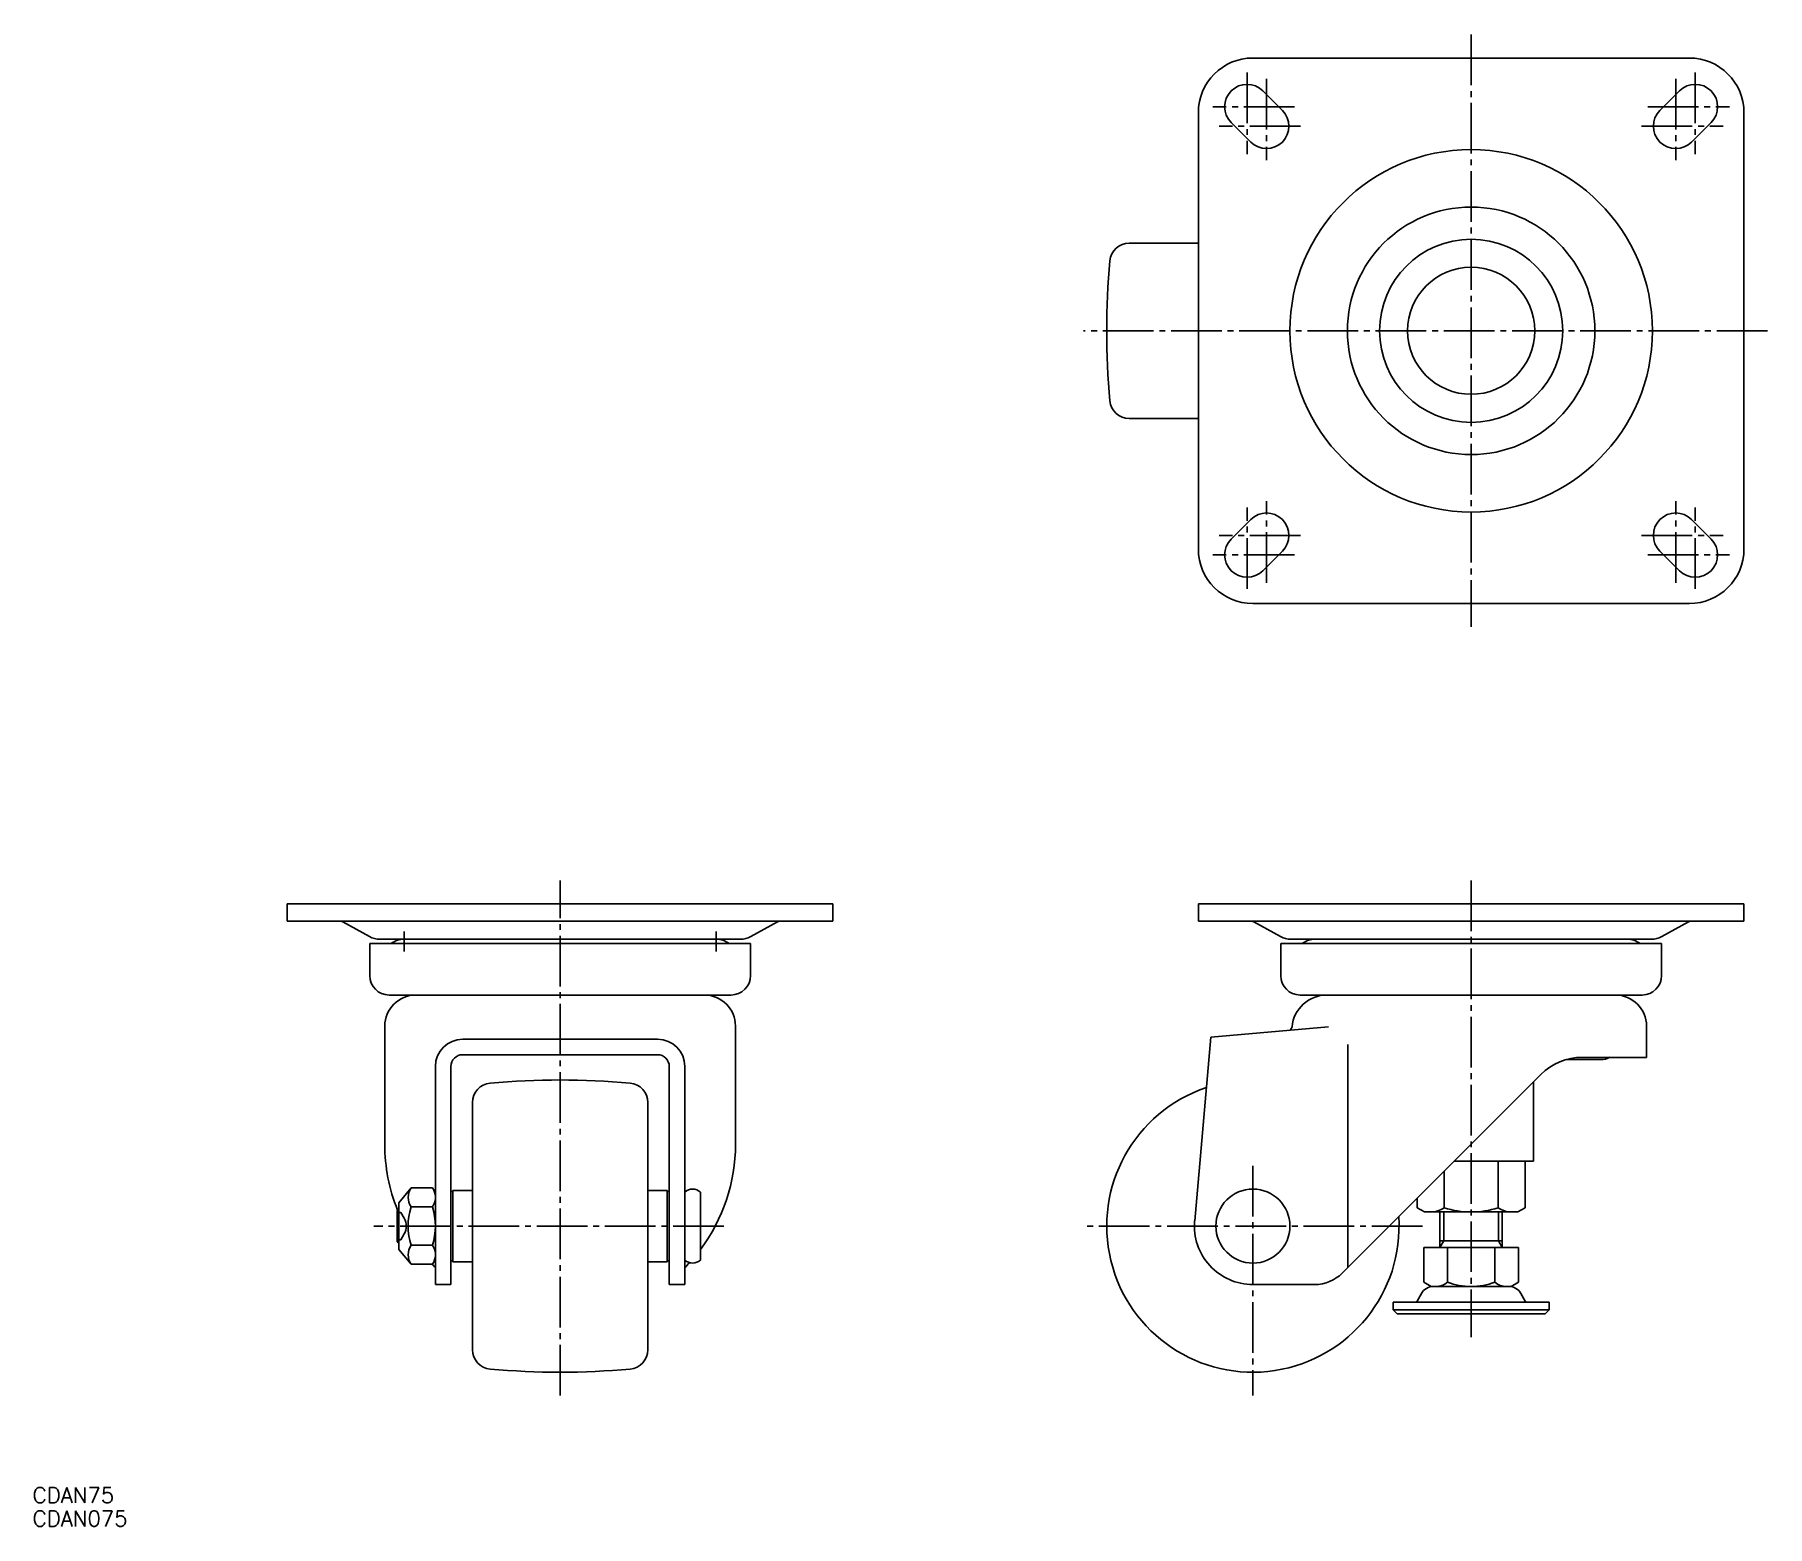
# Model space of a CAD drawing. Extents: x -54 to 391, y 61 to 444.
import ezdxf

# ---------------------------------------------------------------- set-up
doc = ezdxf.new("R2010")
doc.units = 0
doc.linetypes.add('CENTER', pattern=[17.5, 13, -1.5, 1.5, -1.5])
doc.layers.get('0').update_dxf_attribs({"linetype": 'CONTINUOUS'})
doc.layers.add('CENTER', color=1, linetype='CENTER')
doc.styles.get("Standard").update_dxf_attribs({"font": 'txt.shx', "bigfont": '@extfont2.shx'})

msp = doc.modelspace()

# ---------------------------------------------------------------- linework, layer by layer
at = {"color": 7, "linetype": 'CONTINUOUS'}
for p, q in [((258.51, 438.14), (370.51, 438.14)), ((261.08, 429.71), (266.08, 424.71)), ((367.94, 429.71), (362.94, 424.71)), ((244.51, 312.14), (244.51, 424.14)), ((384.51, 312.14), (384.51, 424.14)), ((252.94, 421.58), (257.94, 416.58)), ((376.08, 421.58), (371.08, 416.58)), ((226.8, 390.64), (244.51, 390.64)), ((226.8, 345.64), (244.51, 345.64)), ((252.94, 314.71), (257.94, 319.71)), ((376.08, 314.71), (371.08, 319.71)), ((261.08, 306.58), (266.08, 311.58)), ((367.94, 306.58), (362.94, 311.58)), ((258.51, 298.14), (370.51, 298.14)), ((10.75, 221.11), (80.75, 221.11)), ((10.75, 216.61), (10.75, 221.11)), ((150.75, 221.11), (80.75, 221.11)), ((150.75, 216.61), (150.75, 221.11)), ((244.51, 216.61), (244.51, 221.11)), ((244.51, 221.11), (314.51, 221.11)), ((384.51, 221.11), (314.51, 221.11)), ((384.51, 216.61), (384.51, 221.11)), ((80.75, 216.61), (10.75, 216.61)), ((24.98, 216.48), (31.85, 212.69)), ((80.75, 216.61), (150.75, 216.61)), ((136.53, 216.48), (129.65, 212.69)), ((384.51, 216.61), (244.51, 216.61)), ((258.74, 216.48), (265.61, 212.69)), ((370.28, 216.48), (363.41, 212.69)), ((80.75, 210.89), (31.9, 210.89)), ((31.9, 210.89), (31.9, 202.69)), ((80.75, 212.01), (34.51, 212.01)), ((80.75, 212.01), (127, 212.01)), ((80.75, 210.89), (129.61, 210.89)), ((129.61, 210.89), (129.61, 202.69)), ((363.37, 210.89), (265.65, 210.89)), ((265.65, 210.89), (265.65, 202.69)), ((360.75, 212.01), (268.27, 212.01)), ((363.37, 210.89), (363.37, 202.69)), ((80.75, 197.69), (36.9, 197.69)), ((80.75, 197.69), (124.61, 197.69)), ((358.37, 197.69), (270.65, 197.69)), ((277.51, 197.69), (314.51, 197.69)), ((35.75, 189.69), (35.75, 159.39)), ((125.75, 189.69), (125.75, 159.39)), ((247.69, 186.87), (243.57, 139.7)), ((277.89, 189.52), (247.69, 186.87)), ((359.51, 189.69), (359.51, 181.69)), ((55.75, 186.35), (105.75, 186.35)), ((55.75, 182.37), (105.75, 182.37)), ((282.87, 184.95), (282.87, 127.76)), ((48.75, 179.35), (48.75, 123.39)), ((52.75, 123.39), (52.75, 179.37)), ((108.75, 123.39), (108.75, 179.37)), ((112.75, 179.35), (112.75, 123.39)), ((338.87, 181.11), (347.8, 181.11)), ((359.51, 181.69), (343.02, 181.69)), ((359.51, 181.69), (350.15, 181.69)), ((332.42, 177.3), (281.44, 126.32)), ((330.51, 175.39), (330.51, 155.01)), ((58.25, 170.11), (58.25, 106.68)), ((103.25, 170.11), (103.25, 106.68)), ((307.58, 143.08), (307.58, 152.47)), ((310.12, 155.01), (330.51, 155.01)), ((321.44, 143.08), (321.44, 155.01)), ((328.37, 143.08), (328.37, 155.01)), ((42.51, 148.21), (39.35, 144.39)), ((42.51, 148.21), (47.99, 148.21)), ((47.99, 148.21), (48.75, 146.89)), ((48.75, 129.89), (48.75, 146.89)), ((53.25, 147.54), (52.75, 147.04)), ((58.25, 147.54), (53.25, 147.54)), ((53.25, 147.54), (53.25, 129.24)), ((103.25, 147.54), (108.25, 147.54)), ((108.25, 147.54), (108.75, 147.04)), ((108.25, 147.54), (108.25, 129.24)), ((116.75, 129.67), (116.75, 147.11)), ((38.95, 142.39), (39.35, 142.79)), ((38.95, 142.39), (38.95, 134.39)), ((39.35, 132.39), (39.35, 144.39)), ((42.51, 143.3), (47.99, 143.3)), ((300.65, 143.08), (300.65, 145.54)), ((302.51, 142.01), (300.65, 143.08)), ((326.51, 142.01), (328.37, 143.08)), ((39.35, 141.89), (39.85, 141.89)), ((39.85, 141.89), (40.75, 140.39)), ((326.51, 142.01), (302.51, 142.01)), ((306.51, 142.01), (306.51, 132.89)), ((322.51, 142.01), (322.51, 132.89)), ((39.35, 133.99), (38.95, 134.39)), ((39.35, 134.89), (39.85, 134.89)), ((39.85, 134.89), (40.75, 136.39)), ((42.51, 133.49), (47.99, 133.49)), ((306.51, 134.63), (322.51, 134.63)), ((42.51, 128.58), (39.35, 132.39)), ((47.99, 128.58), (48.75, 129.89)), ((53.25, 129.24), (52.75, 129.74)), ((58.25, 129.24), (53.25, 129.24)), ((103.25, 129.24), (108.25, 129.24)), ((108.25, 129.24), (108.75, 129.74)), ((302.39, 123.96), (302.39, 132.89)), ((326.63, 132.89), (302.39, 132.89)), ((308.45, 132.89), (308.45, 123.96)), ((320.57, 132.89), (320.57, 123.96)), ((326.63, 132.89), (326.63, 123.96)), ((42.51, 128.58), (47.99, 128.58)), ((48.75, 123.39), (52.75, 123.39)), ((112.75, 123.39), (108.75, 123.39)), ((258.51, 123.39), (274.37, 123.39)), ((300.65, 119.15), (301.75, 121.11)), ((302.39, 123.96), (304.24, 122.89)), ((324.78, 122.89), (304.24, 122.89)), ((326.63, 123.96), (324.78, 122.89)), ((328.37, 119.15), (327.27, 121.11)), ((294.51, 118.89), (294.51, 116.89)), ((294.51, 118.89), (334.51, 118.89)), ((294.51, 116.89), (295.51, 115.89)), ((294.51, 116.89), (334.51, 116.89)), ((295.51, 115.89), (333.51, 115.89)), ((334.51, 116.89), (333.51, 115.89)), ((334.51, 118.89), (334.51, 116.89))]:
    msp.add_line(p, q, dxfattribs=at)
at = {"color": 3, "linetype": 'CONTINUOUS'}
for p, q in [((39.14, 142.58), (39.35, 142.58)), ((307.51, 142.01), (307.51, 134.63)), ((321.51, 142.01), (321.51, 134.63)), ((39.14, 134.21), (39.35, 134.21)), ((307.51, 134.63), (306.51, 132.89)), ((321.51, 134.63), (322.51, 132.89))]:
    msp.add_line(p, q, dxfattribs=at)
at = {"color": 7, "linetype": 'CONTINUOUS'}
for centre, radius in [((314.51, 368.14), 46.5), ((314.51, 368.14), 31.75), ((314.51, 368.14), 23.5), ((314.51, 368.14), 16.3), ((258.51, 138.39), 9.5)]:
    msp.add_circle(centre, radius, dxfattribs=at)
for centre, radius, start, end in [((258.51, 424.14), 14, 90, 180), ((370.51, 424.14), 14, 0, 90), ((257.01, 425.64), 5.75, 45, 225), ((372.01, 425.64), 5.75, 315, 135), ((262.01, 420.64), 5.75, 225, 45), ((367.01, 420.64), 5.75, 135, 315), ((226.8, 385.64), 5, 90, 174.8511), ((421.01, 368.14), 200, 174.8511, 185.1489), ((226.8, 350.64), 5, 185.1489, 270), ((262.01, 315.64), 5.75, 315, 135), ((367.01, 315.64), 5.75, 45, 225), ((258.51, 312.14), 14, 180, 270), ((257.01, 310.64), 5.75, 135, 315), ((372.01, 310.64), 5.75, 225, 45), ((370.51, 312.14), 14, 270, 0), ((24.5, 215.61), 1, 61.1249, 90), ((137.01, 215.61), 1, 90, 118.8751), ((258.25, 215.61), 1, 61.1249, 90), ((370.77, 215.61), 1, 90, 118.8751), ((34.51, 217.51), 5.5, 241.1249, 270), ((40.75, 206.45), 5.56, 90, 126.8914), ((120.75, 206.45), 5.56, 53.1086, 90), ((127, 217.51), 5.5, 270, 298.8751), ((268.27, 217.51), 5.5, 241.1249, 270), ((274.51, 206.45), 5.56, 90, 126.8914), ((354.51, 206.45), 5.56, 53.1086, 90), ((360.75, 217.51), 5.5, 270, 298.8751), ((36.9, 202.69), 5, 180, 270), ((124.61, 202.69), 5, 270, 0), ((270.65, 202.69), 5, 180, 270), ((358.37, 202.69), 5, 270, 0), ((43.75, 189.69), 8, 90, 180), ((117.75, 189.69), 8, 0, 90), ((277.51, 188.69), 9, 90, 174.7211), ((351.51, 189.69), 8, 0, 90), ((267.55, 189.61), 1, 275, 354.7211), ((55.75, 179.35), 7, 90, 180), ((55.75, 179.37), 3, 90, 180), ((105.75, 179.35), 7, 0, 90), ((105.75, 179.37), 3, 0, 90), ((343.02, 166.69), 15, 90, 135), ((347.8, 186.11), 5, 270, 298.0546), ((63.25, 170.11), 5, 95.1489, 180), ((80.75, -24.11), 200, 84.8511, 95.1489), ((98.25, 170.11), 5, 0, 84.8511), ((258.51, 138.39), 37.5, 108.5782, 3.7027), ((80.75, 159.39), 45, 180, 202.0645), ((80.75, 159.39), 45, 323.1301, 0), ((46.1, 145.76), 4.34, 145.6158, 214.3842), ((44.41, 145.76), 4.34, 325.6158, 25.6158), ((114.75, 144.94), 2.95, 47.3884, 132.6116), ((57.99, 138.39), 16.24, 162.412, 197.588), ((32.51, 138.39), 16.24, 342.412, 17.588), ((304.12, 148.14), 6.13, 270, 304.3842), ((314.51, 164.94), 22.93, 252.412, 287.588), ((324.9, 148.14), 6.13, 235.6158, 270), ((37, 138.39), 4.25, 331.9275, 28.0725), ((258.51, 138.39), 15, 175, 270), ((46.1, 131.03), 4.34, 145.6158, 214.3842), ((44.41, 131.03), 4.34, 334.3842, 34.3842), ((114.75, 131.85), 2.95, 227.3884, 312.6116), ((80.75, 159.39), 45, 315.3254, 317.5251), ((80.75, 159.39), 45, 223.2181, 224.6746), ((274.37, 133.39), 10, 270, 315), ((304.8, 119.39), 3.5, 90, 150.7224), ((305.42, 127.73), 4.83, 270, 308.823), ((314.51, 140.63), 17.74, 250.0152, 270), ((314.51, 140.63), 17.74, 270, 289.9848), ((323.6, 127.73), 4.83, 231.177, 270), ((324.22, 119.39), 3.5, 29.2776, 90), ((300.22, 119.39), 0.5, 270, 330.7224), ((328.8, 119.39), 0.5, 209.2776, 270), ((63.25, 106.68), 5, 180, 264.8511), ((98.25, 106.68), 5, 275.1489, 0), ((80.75, 300.89), 200, 264.8511, 275.1489)]:
    msp.add_arc(centre, radius, start, end, dxfattribs=at)
at = {"layer": 'CENTER', "color": 1, "linetype": 'CENTER'}
for p, q in [((314.51, 444.14), (314.51, 292.14)), ((257.01, 434.39), (257.01, 413.46)), ((262.01, 432.82), (262.01, 411.89)), ((367.01, 432.82), (367.01, 411.89)), ((372.01, 434.39), (372.01, 413.46)), ((269.19, 425.64), (248.26, 425.64)), ((359.83, 425.64), (380.76, 425.64)), ((270.76, 420.64), (249.83, 420.64)), ((358.26, 420.64), (379.19, 420.64)), ((390.51, 368.14), (215.01, 368.14)), ((257.01, 301.89), (257.01, 322.82)), ((262.01, 303.46), (262.01, 324.39)), ((367.01, 303.46), (367.01, 324.39)), ((372.01, 301.89), (372.01, 322.82)), ((270.76, 315.64), (249.83, 315.64)), ((358.26, 315.64), (379.19, 315.64)), ((269.19, 310.64), (248.26, 310.64)), ((359.83, 310.64), (380.76, 310.64)), ((80.75, 94.89), (80.75, 227.11)), ((314.51, 227.11), (314.51, 109.89)), ((40.75, 214.01), (40.75, 208.89)), ((120.75, 214.01), (120.75, 208.89)), ((258.51, 153.89), (258.51, 94.89)), ((122.75, 138.39), (32.95, 138.39)), ((302.01, 138.39), (215.01, 138.39))]:
    msp.add_line(p, q, dxfattribs=at)

# ---------------------------------------------------------------- texts
at = {"color": 7, "linetype": 'CONTINUOUS'}
for s, p in [('CDAN75', (-54.59, 67.34)), ('CDAN075', (-54.59, 61.34))]:
    msp.add_text(s, height=4, dxfattribs=at).set_placement(p)

doc.saveas('drawing.dxf')
